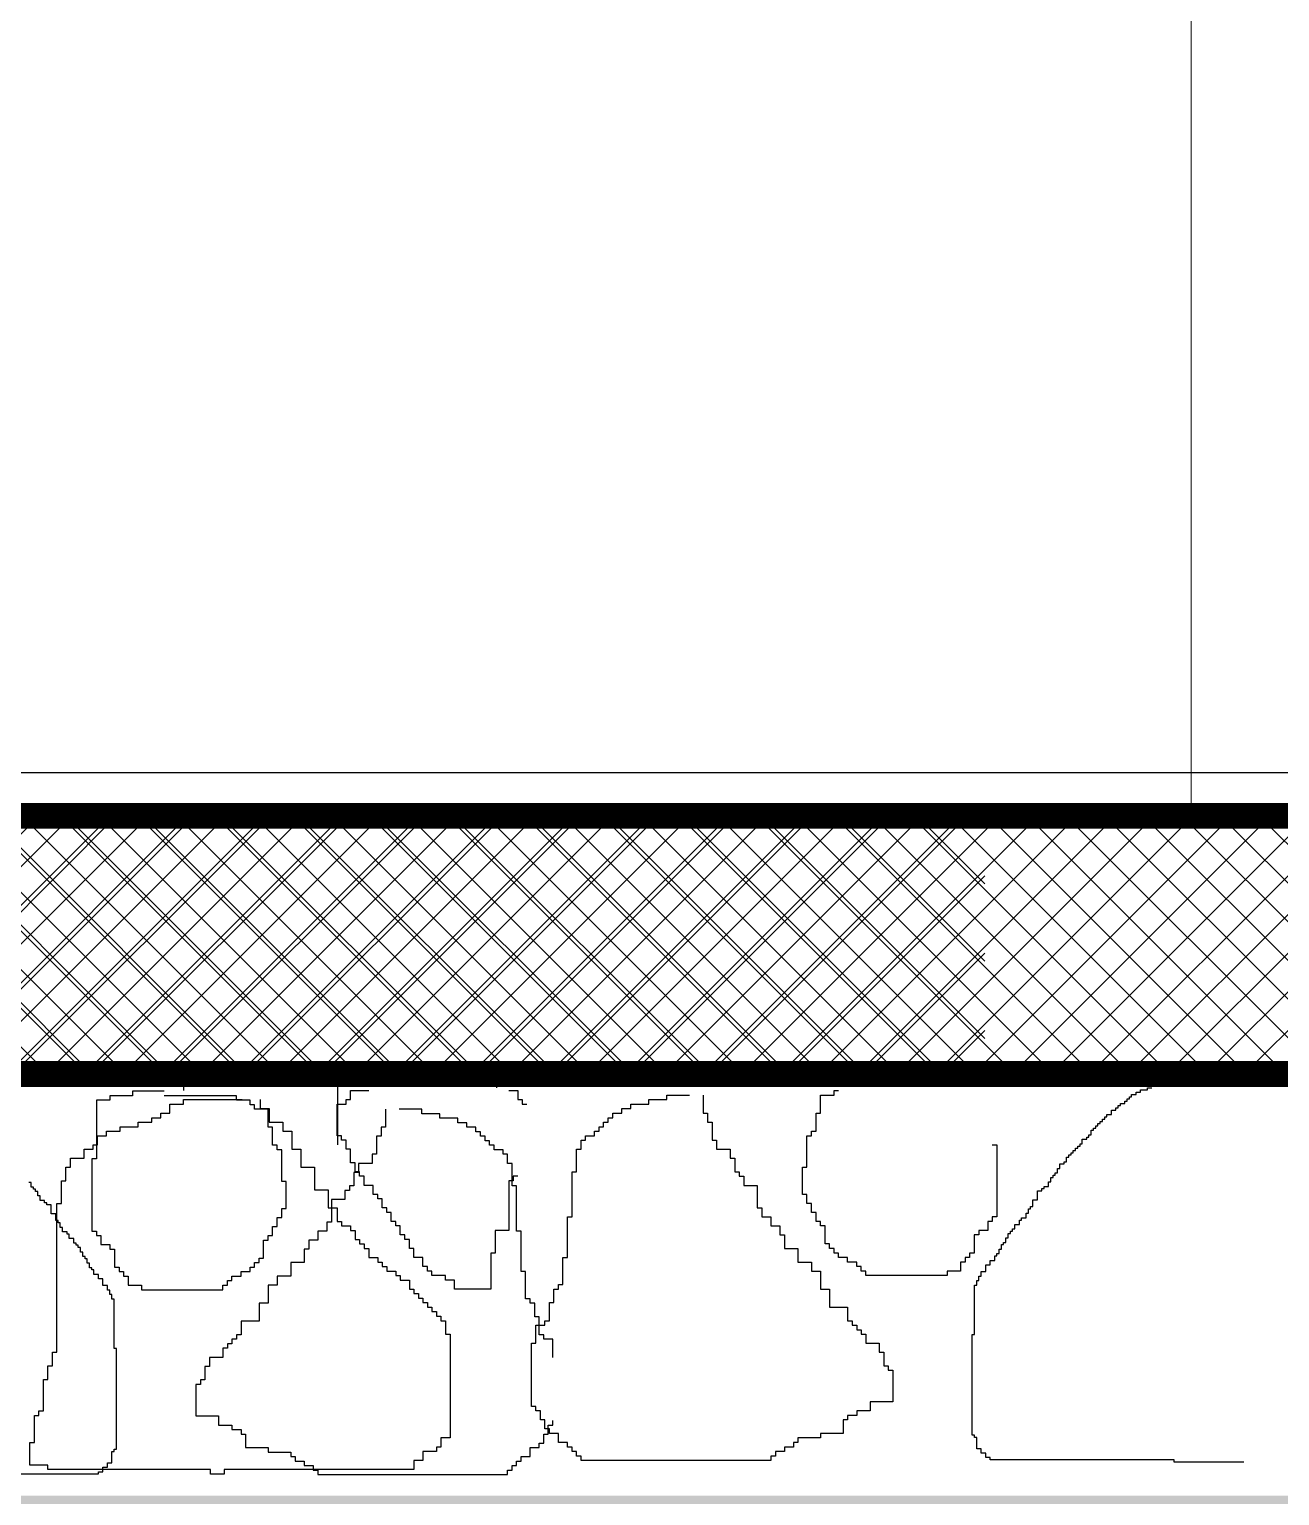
# Model space of a CAD drawing. Extents: x 250879 to 348495, y -51522 to -9360.
# Drawn here: x 290682.8 to 290828, y -50727.1 to -50556.8 of the extents above; entities that cross this region are included whole.
import ezdxf

# ---------------------------------------------------------------- set-up
doc = ezdxf.new("R2010")
doc.units = 0
doc.layers.add('AXIS', color=1, linetype='CONTINUOUS')
doc.layers.add('WALL', color=7, linetype='CONTINUOUS')
doc.layers.add('int fram for glaz& landscap obj.', color=252, linetype='CONTINUOUS', lineweight=15)
doc.layers.add('VIS', color=8, linetype='CONTINUOUS', lineweight=18)

msp = doc.modelspace()

# ---------------------------------------------------------------- hatches: boundary and pattern name
at = {"layer": 'AXIS'}
h = msp.add_hatch(dxfattribs=at)
h.set_pattern_fill('ANSI37', color=256, style=0)
h.set_pattern_definition([(45, (19207.2062, -24231.1652), (-2.24506403, 2.24506403), []), (135, (19207.2062, -24231.1652), (-2.24506403, -2.24506403), [])])
h.paths.add_polyline_path([(289238.58209, -50648.17295), (289238.58209, -50678.17295), (292232.78876, -50678.17295), (292232.78876, -50648.17295)])
at = {"layer": 'int fram for glaz& landscap obj.'}
h = msp.add_hatch(dxfattribs=at)
h.set_pattern_fill('EARTH', color=256, scale=4, angle=45, style=0)
h.set_pattern_definition([(45, (8319.78, -20351.165), (4e-15, 35.9210245), [25.4, -25.4]), (45, (8313.045, -20344.43), (4e-15, 35.9210245), [25.4, -25.4]), (45, (8306.31, -20337.695), (4e-15, 35.9210245), [25.4, -25.4]), (135, (8306.31, -20333.205), (-35.9210245, 4e-15), [25.4, -25.4]), (135, (8313.045, -20326.47), (-35.9210245, 4e-15), [25.4, -25.4]), (135, (8319.78, -20319.734), (-35.9210245, 4e-15), [25.4, -25.4])])
h.paths.add_polyline_path([(292655.24487, -50112.17295), (292482.95335, -50112.17295), (292482.95335, -50328.17295), (292603.88649, -50328.17295)])
h.paths.add_polyline_path([(292603.88649, -50328.17295), (292482.95335, -50328.17295), (292482.95335, -50648.17295), (292527.8, -50648.17295)])
h.paths.add_polyline_path([(292527.8, -50648.17295), (292482.95335, -50648.17295), (292482.95335, -50727.14584), (292437.50717, -50727.14584), (291817.78876, -50727.14584), (291817.78876, -50776.59637), (292497.26473, -50776.59637)])
h.paths.add_polyline_path([(291817.78876, -50727.14584), (291795.06567, -50727.14584), (291417.78876, -50727.14584), (291417.78876, -50776.59637), (291606.72451, -50776.59637), (291817.78876, -50776.59637)])
h.paths.add_polyline_path([(291417.78876, -50727.14584), (291017.78876, -50727.14584), (291017.78876, -50776.59637), (291417.78876, -50776.59637)])
h.paths.add_polyline_path([(291017.78876, -50727.14584), (290995.06567, -50727.14584), (290617.78876, -50727.14584), (290617.78876, -50776.59637), (290741.25098, -50776.59637), (291017.78876, -50776.59637)])
at = {"layer": 'VIS', "ltscale": 0.0001}
h = msp.add_hatch(dxfattribs=at)
h.set_pattern_fill('ANSI37', color=256, scale=2, style=0)
h.set_pattern_definition([(135, (640533.8467, -30867.618), (4.49012806, 4.49012806), []), (45, (640533.8467, -30867.618), (4.49012806, -4.49012806), [])])
h.paths.add_polyline_path([(290593.74656, -50648.17295), (290676.28538, -50648.17295), (290676.28538, -50653.17295), (290793.74656, -50653.17295), (290793.74656, -50678.17295), (290593.74656, -50678.17295)])
h.paths.add_polyline_path([(290676.28538, -50648.17295), (290738.41718, -50648.17295), (290738.41718, -50653.17295), (290676.28538, -50653.17295)], flags=17)
h.paths.add_polyline_path([(290738.41718, -50648.17295), (290743.41718, -50648.17295), (290743.41718, -50653.17295), (290738.41718, -50653.17295)], flags=17)
h.paths.add_polyline_path([(290743.41718, -50648.17295), (290793.74656, -50648.17295), (290793.74656, -50653.17295), (290743.41718, -50653.17295)])
h.paths.add_polyline_path([(290268.74656, -50678.17295), (290268.74656, -50648.17295), (290593.74656, -50648.17295), (290593.74656, -50678.17295)])

# ---------------------------------------------------------------- linework, layer by layer
msp.add_line((290817.70647, -50648.17295), (290817.70647, -45424.81526), dxfattribs=at)
at = {"layer": 'WALL', "linetype": 'Continuous'}
for p, q in [((292217.78876, -50643.17295), (289092.2533, -50643.17295)), ((292217.78876, -50648.17295), (289092.2533, -50648.17295)), ((290710.71268, -50678.52147), (290714.38495, -50678.52147)), ((290714.38495, -50678.52147), (290714.38495, -50679.04532)), ((290698.47819, -50680.15899), (290694.80592, -50680.15899)), ((290694.80592, -50680.15899), (290694.80592, -50680.68283)), ((290700.74563, -50680.0935), (290700.74563, -50679.56965)), ((290700.74563, -50679.56965), (290702.31933, -50679.56965)), ((290702.31933, -50679.56965), (290702.31933, -50679.04532)), ((290702.31933, -50679.04532), (290710.71268, -50679.04532)), ((290714.38495, -50679.04532), (290717.00746, -50679.04532)), ((290717.00746, -50679.04532), (290717.00746, -50679.56965)), ((290717.00746, -50679.56965), (290718.58211, -50679.56965)), ((290718.58211, -50679.56965), (290718.58211, -50686.38212)), ((290720.12339, -50681.14169), (290720.12339, -50680.0935)), ((290720.12339, -50680.0935), (290722.22197, -50680.0935)), ((290737.11428, -50679.75785), (290737.11428, -50679.49787)), ((290737.11428, -50679.49787), (290737.89633, -50679.49787)), ((290737.89633, -50679.49787), (290737.89633, -50679.2374)), ((290737.89633, -50679.2374), (290738.41833, -50679.2374)), ((290738.41833, -50679.2374), (290738.41833, -50678.97693)), ((290738.41833, -50678.97693), (290741.02548, -50678.97693)), ((290738.4838, -50680.0935), (290739.53357, -50680.0935)), ((290739.53357, -50680.0935), (290739.53357, -50681.14169)), ((290741.02548, -50678.97693), (290741.02548, -50678.71646)), ((290741.02548, -50678.71646), (290745.19673, -50678.71646)), ((290776.25533, -50680.61735), (290776.25533, -50680.0935)), ((290776.25533, -50680.0935), (290776.78022, -50680.0935)), ((290811.32376, -50680.53926), (290811.32376, -50680.27879)), ((290811.32376, -50680.27879), (290811.84577, -50680.27879)), ((290811.84577, -50680.27879), (290811.84577, -50680.01832)), ((290811.84577, -50680.01832), (290812.62782, -50680.01832)), ((290812.62782, -50680.01832), (290812.62782, -50679.75785)), ((290812.62782, -50679.75785), (290813.14886, -50679.75785)), ((290692.18341, -50681.20717), (290690.60876, -50681.20717)), ((290690.60876, -50681.20717), (290690.60876, -50688.01963)), ((290694.80592, -50680.68283), (290692.18341, -50680.68283)), ((290692.18341, -50680.68283), (290692.18341, -50681.20717)), ((290706.87154, -50680.68283), (290698.47819, -50680.68283)), ((290699.13953, -50682.71372), (290699.13953, -50681.66554)), ((290699.13953, -50681.66554), (290700.71322, -50681.66554)), ((290700.71322, -50681.66554), (290700.71322, -50681.14169)), ((290700.71322, -50681.14169), (290707.53288, -50681.14169)), ((290706.87154, -50681.20717), (290706.87154, -50680.68283)), ((290708.44524, -50681.20717), (290706.87154, -50681.20717)), ((290708.44524, -50681.73102), (290708.44524, -50681.20717)), ((290708.97012, -50681.73102), (290708.44524, -50681.73102)), ((290708.97012, -50682.25487), (290708.97012, -50681.73102)), ((290709.63146, -50681.14169), (290709.63146, -50682.18987)), ((290718.5497, -50685.33394), (290718.5497, -50681.66554)), ((290718.5497, -50681.66554), (290719.59851, -50681.66554)), ((290719.59851, -50681.66554), (290719.59851, -50681.14169)), ((290719.59851, -50681.14169), (290720.12339, -50681.14169)), ((290739.53357, -50681.14169), (290740.05845, -50681.14169)), ((290740.05845, -50681.14169), (290740.05845, -50681.66554)), ((290740.05845, -50681.66554), (290740.58238, -50681.66554)), ((290752.648, -50682.18987), (290752.648, -50681.66554)), ((290752.648, -50681.66554), (290754.74658, -50681.66554)), ((290754.74658, -50681.66554), (290754.74658, -50681.14169)), ((290754.74658, -50681.14169), (290756.84516, -50681.14169)), ((290756.84516, -50681.14169), (290756.84516, -50680.61735)), ((290756.84516, -50680.61735), (290759.46862, -50680.61735)), ((290761.04232, -50680.61735), (290761.04232, -50682.71372)), ((290774.68164, -50682.71372), (290774.68164, -50680.61735)), ((290774.68164, -50680.61735), (290776.25533, -50680.61735)), ((290809.23862, -50682.10208), (290809.23862, -50681.84161)), ((290809.23862, -50681.84161), (290809.49866, -50681.84161)), ((290809.49866, -50681.84161), (290809.49866, -50681.58114)), ((290809.49866, -50681.58114), (290810.02067, -50681.58114)), ((290810.02067, -50681.58114), (290810.02067, -50681.32067)), ((290810.02067, -50681.32067), (290810.28071, -50681.32067)), ((290810.28071, -50681.32067), (290810.28071, -50681.0602)), ((290810.28071, -50681.0602), (290810.54171, -50681.0602)), ((290810.54171, -50681.0602), (290810.54171, -50680.79973)), ((290810.54171, -50680.79973), (290810.80272, -50680.79973)), ((290810.80272, -50680.79973), (290810.80272, -50680.53926)), ((290810.80272, -50680.53926), (290811.32376, -50680.53926)), ((290695.46725, -50684.28575), (290695.46725, -50683.7619)), ((290695.46725, -50683.7619), (290697.04095, -50683.7619)), ((290697.04095, -50683.7619), (290697.04095, -50683.23757)), ((290697.04095, -50683.23757), (290698.09072, -50683.23757)), ((290698.09072, -50683.23757), (290698.09072, -50682.71372)), ((290698.09072, -50682.71372), (290699.13953, -50682.71372)), ((290710.54382, -50682.25487), (290708.97012, -50682.25487)), ((290709.63146, -50682.18987), (290710.68027, -50682.18987)), ((290710.54382, -50684.35123), (290710.54382, -50682.25487)), ((290710.68027, -50682.18987), (290710.68027, -50683.7619)), ((290710.68027, -50683.7619), (290712.25396, -50683.7619)), ((290712.25396, -50683.7619), (290712.25396, -50684.81009)), ((290724.18314, -50682.25487), (290724.18314, -50684.35123)), ((290728.38029, -50682.25487), (290725.75683, -50682.25487)), ((290728.38029, -50682.7792), (290728.38029, -50682.25487)), ((290730.47887, -50682.7792), (290728.38029, -50682.7792)), ((290730.47887, -50683.30305), (290730.47887, -50682.7792)), ((290732.57745, -50683.30305), (290730.47887, -50683.30305)), ((290732.57745, -50683.82738), (290732.57745, -50683.30305)), ((290749.50062, -50684.28575), (290749.50062, -50683.7619)), ((290749.50062, -50683.7619), (290750.0255, -50683.7619)), ((290750.0255, -50683.7619), (290750.0255, -50683.23757)), ((290750.0255, -50683.23757), (290750.55038, -50683.23757)), ((290750.55038, -50683.23757), (290750.55038, -50682.71372)), ((290750.55038, -50682.71372), (290751.59919, -50682.71372)), ((290751.59919, -50682.71372), (290751.59919, -50682.18987)), ((290751.59919, -50682.18987), (290752.648, -50682.18987)), ((290761.04232, -50682.71372), (290761.56624, -50682.71372)), ((290761.56624, -50682.71372), (290761.56624, -50683.7619)), ((290761.56624, -50683.7619), (290762.09113, -50683.7619)), ((290762.09113, -50683.7619), (290762.09113, -50685.85779)), ((290774.15676, -50684.81009), (290774.15676, -50682.71372)), ((290774.15676, -50682.71372), (290774.68164, -50682.71372)), ((290807.15251, -50683.92488), (290807.15251, -50683.66441)), ((290807.15251, -50683.66441), (290807.41352, -50683.66441)), ((290807.41352, -50683.66441), (290807.41352, -50683.40394)), ((290807.41352, -50683.40394), (290807.67356, -50683.40394)), ((290807.67356, -50683.40394), (290807.67356, -50683.14347)), ((290807.67356, -50683.14347), (290807.93456, -50683.14347)), ((290807.93456, -50683.14347), (290807.93456, -50682.88349)), ((290807.93456, -50682.88349), (290808.45657, -50682.88349)), ((290808.45657, -50682.88349), (290808.45657, -50682.36255)), ((290808.45657, -50682.36255), (290808.97762, -50682.36255)), ((290808.97762, -50682.36255), (290808.97762, -50682.10208)), ((290808.97762, -50682.10208), (290809.23862, -50682.10208)), ((290690.74617, -50686.38212), (290690.74617, -50685.33394)), ((290690.74617, -50685.33394), (290691.79498, -50685.33394)), ((290691.79498, -50685.33394), (290691.79498, -50684.81009)), ((290691.79498, -50684.81009), (290693.36868, -50684.81009)), ((290693.36868, -50684.81009), (290693.36868, -50684.28575)), ((290693.36868, -50684.28575), (290695.46725, -50684.28575)), ((290711.0687, -50684.35123), (290710.54382, -50684.35123)), ((290711.0687, -50686.4476), (290711.0687, -50684.35123)), ((290712.25396, -50684.81009), (290713.30373, -50684.81009)), ((290713.30373, -50684.81009), (290713.30373, -50686.90597)), ((290719.07458, -50685.33394), (290718.5497, -50685.33394)), ((290719.07458, -50685.85779), (290719.07458, -50685.33394)), ((290723.65921, -50685.39942), (290723.13433, -50685.39942)), ((290723.13433, -50685.39942), (290723.13433, -50687.4953)), ((290724.18314, -50684.35123), (290723.65921, -50684.35123)), ((290723.65921, -50684.35123), (290723.65921, -50685.39942)), ((290733.62626, -50683.82738), (290732.57745, -50683.82738)), ((290733.62626, -50684.35123), (290733.62626, -50683.82738)), ((290734.67507, -50684.35123), (290733.62626, -50684.35123)), ((290734.67507, -50684.87508), (290734.67507, -50684.35123)), ((290735.19996, -50684.87508), (290734.67507, -50684.87508)), ((290735.19996, -50685.39942), (290735.19996, -50684.87508)), ((290735.72484, -50685.39942), (290735.19996, -50685.39942)), ((290735.72484, -50685.92327), (290735.72484, -50685.39942)), ((290747.40204, -50685.85779), (290747.40204, -50685.33394)), ((290747.40204, -50685.33394), (290748.45181, -50685.33394)), ((290748.45181, -50685.33394), (290748.45181, -50684.81009)), ((290748.45181, -50684.81009), (290748.97669, -50684.81009)), ((290748.97669, -50684.81009), (290748.97669, -50684.28575)), ((290748.97669, -50684.28575), (290749.50062, -50684.28575)), ((290773.10795, -50689.00234), (290773.10795, -50685.33394)), ((290773.10795, -50685.33394), (290773.63187, -50685.33394)), ((290773.63187, -50685.33394), (290773.63187, -50684.81009)), ((290773.63187, -50684.81009), (290774.15676, -50684.81009)), ((290805.84942, -50685.4877), (290805.84942, -50685.22723)), ((290805.84942, -50685.22723), (290806.10946, -50685.22723)), ((290806.10946, -50685.22723), (290806.10946, -50684.70629)), ((290806.10946, -50684.70629), (290806.37047, -50684.70629)), ((290806.37047, -50684.70629), (290806.37047, -50684.44582)), ((290806.37047, -50684.44582), (290806.63147, -50684.44582)), ((290806.63147, -50684.44582), (290806.63147, -50684.18535)), ((290806.63147, -50684.18535), (290806.89151, -50684.18535)), ((290806.89151, -50684.18535), (290806.89151, -50683.92488)), ((290806.89151, -50683.92488), (290807.15251, -50683.92488)), ((290689.17248, -50687.95415), (290689.17248, -50686.90597)), ((290689.17248, -50686.90597), (290690.22129, -50686.90597)), ((290690.22129, -50686.90597), (290690.22129, -50686.38212)), ((290690.22129, -50686.38212), (290690.74617, -50686.38212)), ((290711.59358, -50686.4476), (290711.0687, -50686.4476)), ((290711.59358, -50686.97145), (290711.59358, -50686.4476)), ((290712.11751, -50686.97145), (290711.59358, -50686.97145)), ((290712.11751, -50690.63985), (290712.11751, -50686.97145)), ((290713.30373, -50686.90597), (290714.35254, -50686.90597)), ((290714.35254, -50686.90597), (290714.35254, -50689.00234)), ((290719.59851, -50685.85779), (290719.07458, -50685.85779)), ((290719.59851, -50686.90597), (290719.59851, -50685.85779)), ((290720.12339, -50686.90597), (290719.59851, -50686.90597)), ((290720.12339, -50688.478), (290720.12339, -50686.90597)), ((290736.24877, -50685.92327), (290735.72484, -50685.92327)), ((290736.24877, -50686.4476), (290736.24877, -50685.92327)), ((290736.77365, -50686.4476), (290736.24877, -50686.4476)), ((290736.77365, -50686.97145), (290736.77365, -50686.4476)), ((290737.82342, -50686.97145), (290736.77365, -50686.97145)), ((290737.82342, -50687.4953), (290737.82342, -50686.97145)), ((290746.35323, -50689.52619), (290746.35323, -50686.90597)), ((290746.35323, -50686.90597), (290746.87811, -50686.90597)), ((290746.87811, -50686.90597), (290746.87811, -50685.85779)), ((290746.87811, -50685.85779), (290747.40204, -50685.85779)), ((290762.09113, -50685.85779), (290762.61601, -50685.85779)), ((290762.61601, -50685.85779), (290762.61601, -50686.90597)), ((290762.61601, -50686.90597), (290764.18971, -50686.90597)), ((290764.18971, -50686.90597), (290764.18971, -50687.95415)), ((290794.6167, -50686.38212), (290795.14062, -50686.38212)), ((290795.14062, -50686.38212), (290795.14062, -50694.76662)), ((290804.02432, -50687.3105), (290804.02432, -50687.05003)), ((290804.02432, -50687.05003), (290804.28436, -50687.05003)), ((290804.28436, -50687.05003), (290804.28436, -50686.78956)), ((290804.28436, -50686.78956), (290804.54536, -50686.78956)), ((290804.54536, -50686.78956), (290804.54536, -50686.52909)), ((290804.54536, -50686.52909), (290804.80637, -50686.52909)), ((290804.80637, -50686.52909), (290804.80637, -50686.2691)), ((290804.80637, -50686.2691), (290805.06737, -50686.2691)), ((290805.06737, -50686.2691), (290805.06737, -50685.74817)), ((290805.06737, -50685.74817), (290805.58842, -50685.74817)), ((290805.58842, -50685.74817), (290805.58842, -50685.4877)), ((290805.58842, -50685.4877), (290805.84942, -50685.4877)), ((290687.59878, -50689.00234), (290687.59878, -50687.95415)), ((290687.59878, -50687.95415), (290689.17248, -50687.95415)), ((290690.60876, -50688.01963), (290690.08483, -50688.01963)), ((290690.08483, -50688.01963), (290690.08483, -50696.40413)), ((290720.64828, -50688.478), (290720.12339, -50688.478)), ((290720.64828, -50689.52619), (290720.64828, -50688.478)), ((290722.60944, -50688.54348), (290721.03575, -50688.54348)), ((290721.03575, -50688.54348), (290721.03575, -50689.59167)), ((290723.13433, -50687.4953), (290722.60944, -50687.4953)), ((290722.60944, -50687.4953), (290722.60944, -50688.54348)), ((290738.34734, -50687.4953), (290737.82342, -50687.4953)), ((290738.34734, -50688.54348), (290738.34734, -50687.4953)), ((290738.87223, -50688.54348), (290738.34734, -50688.54348)), ((290738.87223, -50691.1637), (290738.87223, -50688.54348)), ((290764.18971, -50687.95415), (290764.71459, -50687.95415)), ((290764.71459, -50687.95415), (290764.71459, -50689.52619)), ((290802.46022, -50689.13378), (290802.46022, -50688.61284)), ((290802.46022, -50688.61284), (290802.98127, -50688.61284)), ((290802.98127, -50688.61284), (290802.98127, -50688.35237)), ((290802.98127, -50688.35237), (290803.24227, -50688.35237)), ((290803.24227, -50688.35237), (290803.24227, -50687.83144)), ((290803.24227, -50687.83144), (290803.50231, -50687.83144)), ((290803.50231, -50687.83144), (290803.50231, -50687.57097)), ((290803.50231, -50687.57097), (290803.76331, -50687.57097)), ((290803.76331, -50687.57097), (290803.76331, -50687.3105)), ((290803.76331, -50687.3105), (290804.02432, -50687.3105)), ((290686.54901, -50693.19458), (290686.54901, -50690.57437)), ((290686.54901, -50690.57437), (290687.0739, -50690.57437)), ((290687.0739, -50690.57437), (290687.0739, -50689.00234)), ((290687.0739, -50689.00234), (290687.59878, -50689.00234)), ((290714.35254, -50689.00234), (290715.92624, -50689.00234)), ((290715.92624, -50689.00234), (290715.92624, -50691.62255)), ((290721.03575, -50689.59167), (290720.51086, -50689.59167)), ((290720.51086, -50689.59167), (290720.51086, -50691.1637)), ((290721.1722, -50689.52619), (290720.64828, -50689.52619)), ((290721.1722, -50690.05003), (290721.1722, -50689.52619)), ((290721.69709, -50690.05003), (290721.1722, -50690.05003)), ((290721.69709, -50691.09822), (290721.69709, -50690.05003)), ((290739.00868, -50690.57437), (290738.4838, -50690.57437)), ((290738.4838, -50690.57437), (290738.4838, -50696.33865)), ((290739.53357, -50690.05003), (290739.00868, -50690.05003)), ((290739.00868, -50690.05003), (290739.00868, -50690.57437)), ((290745.82834, -50694.76662), (290745.82834, -50689.52619)), ((290745.82834, -50689.52619), (290746.35323, -50689.52619)), ((290764.71459, -50689.52619), (290765.23852, -50689.52619)), ((290765.23852, -50689.52619), (290765.23852, -50690.05003)), ((290765.23852, -50690.05003), (290765.7634, -50690.05003)), ((290765.7634, -50690.05003), (290765.7634, -50691.09822)), ((290772.58306, -50692.1464), (290772.58306, -50689.00234)), ((290772.58306, -50689.00234), (290773.10795, -50689.00234)), ((290801.41717, -50690.69612), (290801.41717, -50690.17518)), ((290801.41717, -50690.17518), (290801.67721, -50690.17518)), ((290801.67721, -50690.17518), (290801.67721, -50689.91471)), ((290801.67721, -50689.91471), (290801.93821, -50689.91471)), ((290801.93821, -50689.91471), (290801.93821, -50689.65472)), ((290801.93821, -50689.65472), (290802.19922, -50689.65472)), ((290802.19922, -50689.65472), (290802.19922, -50689.13378)), ((290802.19922, -50689.13378), (290802.46022, -50689.13378)), ((290683.02624, -50690.7713), (290682.76524, -50690.7713)), ((290683.02624, -50691.29224), (290683.02624, -50690.7713)), ((290683.28724, -50691.29224), (290683.02624, -50691.29224)), ((290683.28724, -50691.55222), (290683.28724, -50691.29224)), ((290683.54825, -50691.55222), (290683.28724, -50691.55222)), ((290683.54825, -50691.81269), (290683.54825, -50691.55222)), ((290683.80829, -50691.81269), (290683.54825, -50691.81269)), ((290683.80829, -50692.33363), (290683.80829, -50691.81269)), ((290712.64239, -50690.63985), (290712.11751, -50690.63985)), ((290712.64239, -50693.78392), (290712.64239, -50690.63985)), ((290715.92624, -50691.62255), (290717.49993, -50691.62255)), ((290717.49993, -50691.62255), (290717.49993, -50693.71843)), ((290719.98694, -50691.68755), (290719.46206, -50691.68755)), ((290719.46206, -50691.68755), (290719.46206, -50692.73573)), ((290720.51086, -50691.1637), (290719.98694, -50691.1637)), ((290719.98694, -50691.1637), (290719.98694, -50691.68755)), ((290722.7459, -50691.09822), (290721.69709, -50691.09822)), ((290722.7459, -50692.1464), (290722.7459, -50691.09822)), ((290723.27078, -50692.1464), (290722.7459, -50692.1464)), ((290723.27078, -50692.67025), (290723.27078, -50692.1464)), ((290739.39711, -50691.1637), (290738.87223, -50691.1637)), ((290739.39711, -50696.40413), (290739.39711, -50691.1637)), ((290765.7634, -50691.09822), (290767.33709, -50691.09822)), ((290767.33709, -50691.09822), (290767.33709, -50693.71843)), ((290773.10795, -50692.1464), (290772.58306, -50692.1464)), ((290773.10795, -50693.19458), (290773.10795, -50692.1464)), ((290799.85307, -50692.77987), (290799.85307, -50691.73799)), ((290799.85307, -50691.73799), (290800.37412, -50691.73799)), ((290800.37412, -50691.73799), (290800.37412, -50691.47752)), ((290800.37412, -50691.47752), (290800.63512, -50691.47752)), ((290800.63512, -50691.47752), (290800.63512, -50691.21705)), ((290800.63512, -50691.21705), (290801.15616, -50691.21705)), ((290801.15616, -50691.21705), (290801.15616, -50690.69612)), ((290801.15616, -50690.69612), (290801.41717, -50690.69612)), ((290684.06929, -50692.33363), (290683.80829, -50692.33363)), ((290684.06929, -50692.85457), (290684.06929, -50692.33363)), ((290684.59034, -50692.85457), (290684.06929, -50692.85457)), ((290684.59034, -50693.11504), (290684.59034, -50692.85457)), ((290684.85134, -50693.11504), (290684.59034, -50693.11504)), ((290684.85134, -50693.37551), (290684.85134, -50693.11504)), ((290685.37239, -50693.37551), (290684.85134, -50693.37551)), ((290685.37239, -50694.41738), (290685.37239, -50693.37551)), ((290686.02413, -50710.48743), (290686.02413, -50693.19458)), ((290686.02413, -50693.19458), (290686.54901, -50693.19458)), ((290712.11751, -50694.8321), (290712.11751, -50693.78392)), ((290712.11751, -50693.78392), (290712.64239, -50693.78392)), ((290717.49993, -50693.71843), (290718.5497, -50693.71843)), ((290719.46206, -50692.73573), (290717.88836, -50692.73573)), ((290717.88836, -50692.73573), (290717.88836, -50695.35595)), ((290718.5497, -50693.71843), (290718.5497, -50695.29047)), ((290723.79567, -50692.67025), (290723.27078, -50692.67025)), ((290723.79567, -50693.71843), (290723.79567, -50692.67025)), ((290724.32055, -50693.71843), (290723.79567, -50693.71843)), ((290724.32055, -50694.24228), (290724.32055, -50693.71843)), ((290767.33709, -50693.71843), (290767.86198, -50693.71843)), ((290767.86198, -50693.71843), (290767.86198, -50694.76662)), ((290773.63187, -50693.19458), (290773.10795, -50693.19458)), ((290773.63187, -50694.24228), (290773.63187, -50693.19458)), ((290798.81002, -50694.3422), (290798.81002, -50693.82126)), ((290798.81002, -50693.82126), (290799.07102, -50693.82126)), ((290799.07102, -50693.82126), (290799.07102, -50693.56079)), ((290799.07102, -50693.56079), (290799.33106, -50693.56079)), ((290799.33106, -50693.56079), (290799.33106, -50692.77987)), ((290799.33106, -50692.77987), (290799.85307, -50692.77987)), ((290685.89439, -50694.41738), (290685.37239, -50694.41738)), ((290685.89439, -50695.19831), (290685.89439, -50694.41738)), ((290686.15444, -50695.19831), (290685.89439, -50695.19831)), ((290686.15444, -50695.45878), (290686.15444, -50695.19831)), ((290686.41544, -50695.45878), (290686.15444, -50695.45878)), ((290686.41544, -50695.97972), (290686.41544, -50695.45878)), ((290711.59358, -50695.8798), (290711.59358, -50694.8321)), ((290711.59358, -50694.8321), (290712.11751, -50694.8321)), ((290717.88836, -50695.35595), (290717.36348, -50695.35595)), ((290717.36348, -50695.35595), (290717.36348, -50696.40413)), ((290718.5497, -50695.29047), (290719.07458, -50695.29047)), ((290719.07458, -50695.29047), (290719.07458, -50695.8148)), ((290724.84448, -50694.24228), (290724.32055, -50694.24228)), ((290724.84448, -50695.29047), (290724.84448, -50694.24228)), ((290725.36936, -50695.29047), (290724.84448, -50695.29047)), ((290725.36936, -50695.8148), (290725.36936, -50695.29047)), ((290745.30442, -50699.48272), (290745.30442, -50694.76662)), ((290745.30442, -50694.76662), (290745.82834, -50694.76662)), ((290767.86198, -50694.76662), (290768.91079, -50694.76662)), ((290768.91079, -50694.76662), (290768.91079, -50695.8148)), ((290774.15676, -50694.24228), (290773.63187, -50694.24228)), ((290774.15676, -50695.29047), (290774.15676, -50694.24228)), ((290774.68164, -50695.29047), (290774.15676, -50695.29047)), ((290774.68164, -50695.8148), (290774.68164, -50695.29047)), ((290794.6167, -50695.29047), (290794.09181, -50695.29047)), ((290794.09181, -50695.29047), (290794.09181, -50696.33865)), ((290795.14062, -50694.76662), (290794.6167, -50694.76662)), ((290794.6167, -50694.76662), (290794.6167, -50695.29047)), ((290797.24592, -50696.16549), (290797.24592, -50695.64455)), ((290797.24592, -50695.64455), (290797.76696, -50695.64455)), ((290797.76696, -50695.64455), (290797.76696, -50695.12361)), ((290797.76696, -50695.12361), (290798.02797, -50695.12361)), ((290798.02797, -50695.12361), (290798.02797, -50694.86314)), ((290798.02797, -50694.86314), (290798.54901, -50694.86314)), ((290798.54901, -50694.86314), (290798.54901, -50694.3422)), ((290798.54901, -50694.3422), (290798.81002, -50694.3422)), ((290686.67644, -50695.97972), (290686.41544, -50695.97972)), ((290686.67644, -50696.50066), (290686.67644, -50695.97972)), ((290687.19749, -50696.50066), (290686.67644, -50696.50066)), ((290687.19749, -50696.76113), (290687.19749, -50696.50066)), ((290687.45849, -50696.76113), (290687.19749, -50696.76113)), ((290687.45849, -50697.28206), (290687.45849, -50696.76113)), ((290687.97954, -50697.28206), (290687.45849, -50697.28206)), ((290687.97954, -50697.803), (290687.97954, -50697.28206)), ((290690.08483, -50696.40413), (290690.60876, -50696.40413)), ((290690.60876, -50696.40413), (290690.60876, -50696.92798)), ((290690.60876, -50696.92798), (290691.13364, -50696.92798)), ((290691.13364, -50696.92798), (290691.13364, -50697.97616)), ((290710.54382, -50697.45231), (290710.54382, -50696.92798)), ((290710.54382, -50696.92798), (290711.0687, -50696.92798)), ((290711.0687, -50696.92798), (290711.0687, -50695.8798)), ((290711.0687, -50695.8798), (290711.59358, -50695.8798)), ((290717.36348, -50696.40413), (290716.31467, -50696.40413)), ((290716.31467, -50696.40413), (290716.31467, -50697.45231)), ((290719.07458, -50695.8148), (290720.12339, -50695.8148)), ((290720.12339, -50695.8148), (290720.12339, -50696.33865)), ((290720.12339, -50696.33865), (290720.64828, -50696.33865)), ((290720.64828, -50696.33865), (290720.64828, -50697.38683)), ((290720.64828, -50697.38683), (290721.1722, -50697.38683)), ((290721.1722, -50697.38683), (290721.1722, -50697.91068)), ((290725.89425, -50695.8148), (290725.36936, -50695.8148)), ((290725.89425, -50696.8625), (290725.89425, -50695.8148)), ((290726.41817, -50696.8625), (290725.89425, -50696.8625)), ((290726.41817, -50697.38683), (290726.41817, -50696.8625)), ((290726.94305, -50697.38683), (290726.41817, -50697.38683)), ((290726.94305, -50698.43502), (290726.94305, -50697.38683)), ((290738.4838, -50696.33865), (290736.9101, -50696.33865)), ((290736.9101, -50696.33865), (290736.9101, -50698.95887)), ((290739.92104, -50696.40413), (290739.39711, -50696.40413)), ((290739.92104, -50701.12023), (290739.92104, -50696.40413)), ((290768.91079, -50695.8148), (290769.96056, -50695.8148)), ((290769.96056, -50695.8148), (290769.96056, -50696.8625)), ((290769.96056, -50696.8625), (290770.48448, -50696.8625)), ((290770.48448, -50696.8625), (290770.48448, -50698.43502)), ((290775.20652, -50695.8148), (290774.68164, -50695.8148)), ((290775.20652, -50697.91068), (290775.20652, -50695.8148)), ((290793.04204, -50696.8625), (290792.51812, -50696.8625)), ((290792.51812, -50696.8625), (290792.51812, -50698.95887)), ((290794.09181, -50696.33865), (290793.04204, -50696.33865)), ((290793.04204, -50696.33865), (290793.04204, -50696.8625)), ((290796.20287, -50697.72782), (290796.20287, -50697.20688)), ((290796.20287, -50697.20688), (290796.46387, -50697.20688)), ((290796.46387, -50697.20688), (290796.46387, -50696.68594)), ((290796.46387, -50696.68594), (290796.72391, -50696.68594)), ((290796.72391, -50696.68594), (290796.72391, -50696.42547)), ((290796.72391, -50696.42547), (290796.98492, -50696.42547)), ((290796.98492, -50696.42547), (290796.98492, -50696.16549)), ((290796.98492, -50696.16549), (290797.24592, -50696.16549)), ((290688.24054, -50697.803), (290687.97954, -50697.803)), ((290688.24054, -50698.06299), (290688.24054, -50697.803)), ((290688.50154, -50698.06299), (290688.24054, -50698.06299)), ((290688.50154, -50698.32346), (290688.50154, -50698.06299)), ((290688.76159, -50698.32346), (290688.50154, -50698.32346)), ((290688.76159, -50698.8444), (290688.76159, -50698.32346)), ((290689.02259, -50698.8444), (290688.76159, -50698.8444)), ((290689.02259, -50699.36533), (290689.02259, -50698.8444)), ((290691.13364, -50697.97616), (290692.18341, -50697.97616)), ((290692.18341, -50697.97616), (290692.18341, -50698.50001)), ((290692.18341, -50698.50001), (290692.70734, -50698.50001)), ((290692.70734, -50698.50001), (290692.70734, -50700.59638)), ((290710.01893, -50699.5482), (290710.01893, -50697.45231)), ((290710.01893, -50697.45231), (290710.54382, -50697.45231)), ((290715.2649, -50698.50001), (290714.74097, -50698.50001)), ((290714.74097, -50698.50001), (290714.74097, -50700.07253)), ((290716.31467, -50697.45231), (290715.2649, -50697.45231)), ((290715.2649, -50697.45231), (290715.2649, -50698.50001)), ((290721.1722, -50697.91068), (290721.69709, -50697.91068)), ((290721.69709, -50697.91068), (290721.69709, -50698.43502)), ((290721.69709, -50698.43502), (290722.22197, -50698.43502)), ((290722.22197, -50698.43502), (290722.22197, -50699.48272)), ((290727.46794, -50698.43502), (290726.94305, -50698.43502)), ((290727.46794, -50699.48272), (290727.46794, -50698.43502)), ((290736.9101, -50698.95887), (290736.38618, -50698.95887)), ((290736.38618, -50698.95887), (290736.38618, -50703.15112)), ((290770.48448, -50698.43502), (290772.05818, -50698.43502)), ((290772.05818, -50698.43502), (290772.05818, -50700.00705)), ((290775.73045, -50697.91068), (290775.20652, -50697.91068)), ((290775.73045, -50698.43502), (290775.73045, -50697.91068)), ((290776.25533, -50698.43502), (290775.73045, -50698.43502)), ((290776.25533, -50698.95887), (290776.25533, -50698.43502)), ((290776.78022, -50698.95887), (290776.25533, -50698.95887)), ((290776.78022, -50699.48272), (290776.78022, -50698.95887)), ((290792.51812, -50698.95887), (290791.99323, -50698.95887)), ((290791.99323, -50698.95887), (290791.99323, -50699.48272)), ((290795.15981, -50699.29064), (290795.15981, -50699.03017)), ((290795.15981, -50699.03017), (290795.42082, -50699.03017)), ((290795.42082, -50699.03017), (290795.42082, -50698.50923)), ((290795.42082, -50698.50923), (290795.68086, -50698.50923)), ((290795.68086, -50698.50923), (290795.68086, -50697.98829)), ((290795.68086, -50697.98829), (290795.94186, -50697.98829)), ((290795.94186, -50697.98829), (290795.94186, -50697.72782)), ((290795.94186, -50697.72782), (290796.20287, -50697.72782)), ((290689.28359, -50699.36533), (290689.02259, -50699.36533)), ((290689.28359, -50699.6258), (290689.28359, -50699.36533)), ((290689.5446, -50699.6258), (290689.28359, -50699.6258)), ((290689.5446, -50700.14674), (290689.5446, -50699.6258)), ((290689.80464, -50700.14674), (290689.5446, -50700.14674)), ((290689.80464, -50700.66768), (290689.80464, -50700.14674)), ((290690.06564, -50700.66768), (290689.80464, -50700.66768)), ((290690.06564, -50700.92815), (290690.06564, -50700.66768)), ((290692.70734, -50700.59638), (290693.23222, -50700.59638)), ((290693.23222, -50700.59638), (290693.23222, -50701.12023)), ((290708.44524, -50701.12023), (290708.44524, -50700.59638)), ((290708.44524, -50700.59638), (290708.97012, -50700.59638)), ((290708.97012, -50700.59638), (290708.97012, -50700.07253)), ((290708.97012, -50700.07253), (290709.49501, -50700.07253)), ((290709.49501, -50700.07253), (290709.49501, -50699.5482)), ((290709.49501, -50699.5482), (290710.01893, -50699.5482)), ((290714.74097, -50700.07253), (290713.16728, -50700.07253)), ((290713.16728, -50700.07253), (290713.16728, -50701.64456)), ((290722.22197, -50699.48272), (290723.27078, -50699.48272)), ((290723.27078, -50699.48272), (290723.27078, -50700.00705)), ((290723.27078, -50700.00705), (290723.79567, -50700.00705)), ((290723.79567, -50700.00705), (290723.79567, -50700.5309)), ((290723.79567, -50700.5309), (290724.32055, -50700.5309)), ((290724.32055, -50700.5309), (290724.32055, -50701.05475)), ((290728.51675, -50699.48272), (290727.46794, -50699.48272)), ((290728.51675, -50700.5309), (290728.51675, -50699.48272)), ((290729.04163, -50700.5309), (290728.51675, -50700.5309)), ((290729.04163, -50701.05475), (290729.04163, -50700.5309)), ((290744.77953, -50702.62727), (290744.77953, -50699.48272)), ((290744.77953, -50699.48272), (290745.30442, -50699.48272)), ((290772.05818, -50700.00705), (290773.63187, -50700.00705)), ((290773.63187, -50700.00705), (290773.63187, -50701.05475)), ((290777.82903, -50699.48272), (290776.78022, -50699.48272)), ((290777.82903, -50700.00705), (290777.82903, -50699.48272)), ((290778.87784, -50700.00705), (290777.82903, -50700.00705)), ((290778.87784, -50700.5309), (290778.87784, -50700.00705)), ((290779.40272, -50700.5309), (290778.87784, -50700.5309)), ((290779.40272, -50701.05475), (290779.40272, -50700.5309)), ((290791.46835, -50700.00705), (290790.94443, -50700.00705)), ((290790.94443, -50700.00705), (290790.94443, -50701.05475)), ((290791.99323, -50699.48272), (290791.46835, -50699.48272)), ((290791.46835, -50699.48272), (290791.46835, -50700.00705)), ((290793.85672, -50701.11344), (290793.85672, -50700.33203)), ((290793.85672, -50700.33203), (290794.37776, -50700.33203)), ((290794.37776, -50700.33203), (290794.37776, -50699.81109)), ((290794.37776, -50699.81109), (290794.89881, -50699.81109)), ((290794.89881, -50699.81109), (290794.89881, -50699.29064)), ((290794.89881, -50699.29064), (290795.15981, -50699.29064)), ((290690.32664, -50700.92815), (290690.06564, -50700.92815)), ((290690.32664, -50701.44861), (290690.32664, -50700.92815)), ((290690.84769, -50701.44861), (290690.32664, -50701.44861)), ((290690.84769, -50701.96954), (290690.84769, -50701.44861)), ((290691.36874, -50701.96954), (290690.84769, -50701.96954)), ((290691.36874, -50702.75095), (290691.36874, -50701.96954)), ((290693.23222, -50701.12023), (290693.75711, -50701.12023)), ((290693.75711, -50701.12023), (290693.75711, -50701.64456)), ((290693.75711, -50701.64456), (290694.28103, -50701.64456)), ((290694.28103, -50701.64456), (290694.28103, -50702.69226)), ((290705.82273, -50702.69226), (290705.82273, -50702.16841)), ((290705.82273, -50702.16841), (290706.34762, -50702.16841)), ((290706.34762, -50702.16841), (290706.34762, -50701.64456)), ((290706.34762, -50701.64456), (290707.39643, -50701.64456)), ((290707.39643, -50701.64456), (290707.39643, -50701.12023)), ((290707.39643, -50701.12023), (290708.44524, -50701.12023)), ((290713.16728, -50701.64456), (290711.59358, -50701.64456)), ((290711.59358, -50701.64456), (290711.59358, -50702.69226)), ((290724.32055, -50701.05475), (290725.36936, -50701.05475)), ((290725.36936, -50701.05475), (290725.36936, -50701.57908)), ((290725.36936, -50701.57908), (290725.89425, -50701.57908)), ((290725.89425, -50701.57908), (290725.89425, -50702.10293)), ((290725.89425, -50702.10293), (290726.94305, -50702.10293)), ((290726.94305, -50702.10293), (290726.94305, -50703.15112)), ((290729.56652, -50701.05475), (290729.04163, -50701.05475)), ((290729.56652, -50701.57908), (290729.56652, -50701.05475)), ((290731.14021, -50701.57908), (290729.56652, -50701.57908)), ((290731.14021, -50702.10293), (290731.14021, -50701.57908)), ((290732.18902, -50702.10293), (290731.14021, -50702.10293)), ((290732.18902, -50703.15112), (290732.18902, -50702.10293)), ((290740.44592, -50701.12023), (290739.92104, -50701.12023)), ((290740.44592, -50704.26478), (290740.44592, -50701.12023)), ((290773.63187, -50701.05475), (290774.68164, -50701.05475)), ((290774.68164, -50701.05475), (290774.68164, -50703.15112)), ((290779.92761, -50701.05475), (290779.40272, -50701.05475)), ((290779.92761, -50701.57908), (290779.92761, -50701.05475)), ((290789.36977, -50701.57908), (290779.92761, -50701.57908)), ((290790.94443, -50701.05475), (290789.36977, -50701.05475)), ((290789.36977, -50701.05475), (290789.36977, -50701.57908)), ((290792.81367, -50702.67626), (290792.81367, -50702.15532)), ((290792.81367, -50702.15532), (290793.07467, -50702.15532)), ((290793.07467, -50702.15532), (290793.07467, -50701.63438)), ((290793.07467, -50701.63438), (290793.33471, -50701.63438)), ((290793.33471, -50701.63438), (290793.33471, -50701.11344)), ((290793.33471, -50701.11344), (290793.85672, -50701.11344)), ((290691.89074, -50702.75095), (290691.36874, -50702.75095)), ((290691.89074, -50703.27189), (290691.89074, -50702.75095)), ((290692.15079, -50703.27189), (290691.89074, -50703.27189)), ((290692.15079, -50703.79283), (290692.15079, -50703.27189)), ((290692.41179, -50703.79283), (290692.15079, -50703.79283)), ((290692.41179, -50704.31377), (290692.41179, -50703.79283)), ((290694.28103, -50702.69226), (290695.85568, -50702.69226)), ((290695.85568, -50702.69226), (290695.85568, -50703.2166)), ((290695.85568, -50703.2166), (290705.29785, -50703.2166)), ((290705.29785, -50703.2166), (290705.29785, -50702.69226)), ((290705.29785, -50702.69226), (290705.82273, -50702.69226)), ((290711.59358, -50702.69226), (290710.54382, -50702.69226)), ((290710.54382, -50702.69226), (290710.54382, -50704.78863)), ((290726.94305, -50703.15112), (290727.46794, -50703.15112)), ((290727.46794, -50703.15112), (290727.46794, -50703.67496)), ((290727.46794, -50703.67496), (290727.99186, -50703.67496)), ((290727.99186, -50703.67496), (290727.99186, -50704.1993)), ((290727.99186, -50704.1993), (290728.51675, -50704.1993)), ((290728.51675, -50704.1993), (290728.51675, -50704.72315)), ((290736.38618, -50703.15112), (290732.18902, -50703.15112)), ((290743.73072, -50704.72315), (290743.73072, -50703.15112)), ((290743.73072, -50703.15112), (290744.25465, -50703.15112)), ((290744.25465, -50703.15112), (290744.25465, -50702.62727)), ((290744.25465, -50702.62727), (290744.77953, -50702.62727)), ((290774.68164, -50703.15112), (290775.73045, -50703.15112)), ((290775.73045, -50703.15112), (290775.73045, -50705.24748)), ((290792.55266, -50708.40561), (290792.55266, -50702.67626)), ((290792.55266, -50702.67626), (290792.81367, -50702.67626)), ((290692.67279, -50704.31377), (290692.41179, -50704.31377)), ((290692.67279, -50710.04313), (290692.67279, -50704.31377)), ((290710.54382, -50704.78863), (290709.49501, -50704.78863)), ((290709.49501, -50704.78863), (290709.49501, -50706.885)), ((290728.51675, -50704.72315), (290729.04163, -50704.72315)), ((290729.04163, -50704.72315), (290729.04163, -50705.24748)), ((290729.04163, -50705.24748), (290729.56652, -50705.24748)), ((290729.56652, -50705.24748), (290729.56652, -50705.77133)), ((290729.56652, -50705.77133), (290730.09044, -50705.77133)), ((290730.09044, -50705.77133), (290730.09044, -50706.29518)), ((290740.97081, -50704.26478), (290740.44592, -50704.26478)), ((290740.97081, -50704.78863), (290740.97081, -50704.26478)), ((290741.49473, -50704.78863), (290740.97081, -50704.78863)), ((290741.49473, -50706.36066), (290741.49473, -50704.78863)), ((290743.20584, -50706.81952), (290743.20584, -50704.72315)), ((290743.20584, -50704.72315), (290743.73072, -50704.72315)), ((290775.73045, -50705.24748), (290777.82903, -50705.24748)), ((290777.82903, -50705.24748), (290777.82903, -50706.81952)), ((290709.49501, -50706.885), (290707.39643, -50706.885)), ((290707.39643, -50706.885), (290707.39643, -50708.45703)), ((290730.09044, -50706.29518), (290730.61533, -50706.29518)), ((290730.61533, -50706.29518), (290730.61533, -50706.81952)), ((290730.61533, -50706.81952), (290731.14021, -50706.81952)), ((290731.14021, -50706.81952), (290731.14021, -50708.39155)), ((290742.01962, -50706.36066), (290741.49473, -50706.36066)), ((290741.63215, -50709.43973), (290741.63215, -50707.34336)), ((290741.63215, -50707.34336), (290742.68096, -50707.34336)), ((290742.01962, -50708.45703), (290742.01962, -50706.36066)), ((290742.68096, -50707.34336), (290742.68096, -50706.81952)), ((290742.68096, -50706.81952), (290743.20584, -50706.81952)), ((290777.82903, -50706.81952), (290778.35391, -50706.81952)), ((290778.35391, -50706.81952), (290778.35391, -50707.34336)), ((290778.35391, -50707.34336), (290778.87784, -50707.34336)), ((290778.87784, -50707.34336), (290778.87784, -50707.86721)), ((290706.87154, -50708.98088), (290706.34762, -50708.98088)), ((290706.34762, -50708.98088), (290706.34762, -50709.50473)), ((290707.39643, -50708.45703), (290706.87154, -50708.45703)), ((290706.87154, -50708.45703), (290706.87154, -50708.98088)), ((290731.14021, -50708.39155), (290731.66414, -50708.39155)), ((290731.66414, -50708.39155), (290731.66414, -50720.44445)), ((290742.5445, -50708.45703), (290742.01962, -50708.45703)), ((290742.5445, -50708.98088), (290742.5445, -50708.45703)), ((290743.59331, -50708.98088), (290742.5445, -50708.98088)), ((290743.59331, -50711.07725), (290743.59331, -50708.98088)), ((290778.87784, -50707.86721), (290779.40272, -50707.86721)), ((290779.40272, -50707.86721), (290779.40272, -50708.39155)), ((290779.40272, -50708.39155), (290779.92761, -50708.39155)), ((290779.92761, -50708.39155), (290779.92761, -50709.43973)), ((290792.29166, -50720.1248), (290792.29166, -50708.40561)), ((290792.29166, -50708.40561), (290792.55266, -50708.40561)), ((290685.50021, -50712.05995), (290685.50021, -50710.48743)), ((290685.50021, -50710.48743), (290686.02413, -50710.48743)), ((290692.9338, -50710.04313), (290692.67279, -50710.04313)), ((290692.9338, -50721.76231), (290692.9338, -50710.04313)), ((290705.82273, -50710.02906), (290705.29785, -50710.02906)), ((290705.29785, -50710.02906), (290705.29785, -50711.07725)), ((290706.34762, -50709.50473), (290705.82273, -50709.50473)), ((290705.82273, -50709.50473), (290705.82273, -50710.02906)), ((290741.10726, -50716.77605), (290741.10726, -50709.43973)), ((290741.10726, -50709.43973), (290741.63215, -50709.43973)), ((290779.92761, -50709.43973), (290781.5013, -50709.43973)), ((290781.5013, -50709.43973), (290781.5013, -50710.48743)), ((290781.5013, -50710.48743), (290782.02619, -50710.48743)), ((290782.02619, -50710.48743), (290782.02619, -50712.05995)), ((290684.97532, -50713.63198), (290684.97532, -50712.05995)), ((290684.97532, -50712.05995), (290685.50021, -50712.05995)), ((290703.72415, -50712.12494), (290703.19927, -50712.12494)), ((290703.19927, -50712.12494), (290703.19927, -50713.69746)), ((290705.29785, -50711.07725), (290703.72415, -50711.07725)), ((290703.72415, -50711.07725), (290703.72415, -50712.12494)), ((290782.02619, -50712.05995), (290782.55011, -50712.05995)), ((290782.55011, -50712.05995), (290782.55011, -50712.5838)), ((290782.55011, -50712.5838), (290783.075, -50712.5838)), ((290783.075, -50712.5838), (290783.075, -50716.2522)), ((290684.45044, -50717.29989), (290684.45044, -50713.63198)), ((290684.45044, -50713.63198), (290684.97532, -50713.63198)), ((290702.67535, -50714.22131), (290702.15046, -50714.22131)), ((290702.15046, -50714.22131), (290702.15046, -50717.88971)), ((290703.19927, -50713.69746), (290702.67535, -50713.69746)), ((290702.67535, -50713.69746), (290702.67535, -50714.22131)), ((290683.40163, -50720.96829), (290683.40163, -50717.82423)), ((290683.40163, -50717.82423), (290683.92651, -50717.82423)), ((290683.92651, -50717.82423), (290683.92651, -50717.29989)), ((290683.92651, -50717.29989), (290684.45044, -50717.29989)), ((290741.63215, -50716.77605), (290741.10726, -50716.77605)), ((290741.63215, -50717.29989), (290741.63215, -50716.77605)), ((290742.15607, -50717.29989), (290741.63215, -50717.29989)), ((290742.15607, -50718.34808), (290742.15607, -50717.29989)), ((290778.87784, -50717.82423), (290777.82903, -50717.82423)), ((290777.82903, -50717.82423), (290777.82903, -50718.34808)), ((290780.45249, -50717.29989), (290778.87784, -50717.29989)), ((290778.87784, -50717.29989), (290778.87784, -50717.82423)), ((290783.075, -50716.2522), (290780.45249, -50716.2522)), ((290780.45249, -50716.2522), (290780.45249, -50717.29989)), ((290702.15046, -50717.88971), (290704.77296, -50717.88971)), ((290704.77296, -50717.88971), (290704.77296, -50718.93741)), ((290704.77296, -50718.93741), (290706.34762, -50718.93741)), ((290706.34762, -50718.93741), (290706.34762, -50719.46174)), ((290706.34762, -50719.46174), (290707.39643, -50719.46174)), ((290707.39643, -50719.46174), (290707.39643, -50719.98559)), ((290742.68096, -50718.34808), (290742.15607, -50718.34808)), ((290742.68096, -50719.39626), (290742.68096, -50718.34808)), ((290743.20584, -50719.39626), (290742.68096, -50719.39626)), ((290743.06939, -50719.98559), (290743.06939, -50718.93741)), ((290743.06939, -50718.93741), (290743.59331, -50718.93741)), ((290743.20584, -50719.92011), (290743.20584, -50719.39626)), ((290743.59331, -50718.93741), (290743.59331, -50718.41356)), ((290777.82903, -50718.34808), (290777.30414, -50718.34808)), ((290777.30414, -50718.34808), (290777.30414, -50719.92011)), ((290682.87674, -50723.58851), (290682.87674, -50720.96829)), ((290682.87674, -50720.96829), (290683.40163, -50720.96829)), ((290707.39643, -50719.98559), (290707.92131, -50719.98559)), ((290707.92131, -50719.98559), (290707.92131, -50721.55763)), ((290731.66414, -50720.44445), (290730.61533, -50720.44445)), ((290730.61533, -50720.44445), (290730.61533, -50721.49214)), ((290742.01962, -50721.55763), (290742.01962, -50721.03378)), ((290742.01962, -50721.03378), (290742.5445, -50721.03378)), ((290742.5445, -50721.03378), (290742.5445, -50719.98559)), ((290742.5445, -50719.98559), (290743.06939, -50719.98559)), ((290744.25465, -50719.92011), (290743.20584, -50719.92011)), ((290744.25465, -50720.96829), (290744.25465, -50719.92011)), ((290745.30442, -50720.96829), (290744.25465, -50720.96829)), ((290745.30442, -50721.49214), (290745.30442, -50720.96829)), ((290772.05818, -50720.96829), (290771.53425, -50720.96829)), ((290771.53425, -50720.96829), (290771.53425, -50721.49214)), ((290774.68164, -50720.44445), (290772.05818, -50720.44445)), ((290772.05818, -50720.44445), (290772.05818, -50720.96829)), ((290777.30414, -50719.92011), (290774.68164, -50719.92011)), ((290774.68164, -50719.92011), (290774.68164, -50720.44445)), ((290792.55266, -50720.1248), (290792.29166, -50720.1248)), ((290792.55266, -50720.38527), (290792.55266, -50720.1248)), ((290792.81367, -50720.38527), (290792.55266, -50720.38527)), ((290792.81367, -50721.68762), (290792.81367, -50720.38527)), ((290692.41179, -50723.32513), (290692.41179, -50722.02278)), ((290692.41179, -50722.02278), (290692.67279, -50722.02278)), ((290692.67279, -50722.02278), (290692.67279, -50721.76231)), ((290692.67279, -50721.76231), (290692.9338, -50721.76231)), ((290707.92131, -50721.55763), (290710.54382, -50721.55763)), ((290710.54382, -50721.55763), (290710.54382, -50722.08196)), ((290710.54382, -50722.08196), (290713.16728, -50722.08196)), ((290713.16728, -50722.08196), (290713.16728, -50722.60581)), ((290713.16728, -50722.60581), (290713.6912, -50722.60581)), ((290713.6912, -50722.60581), (290713.6912, -50723.12966)), ((290730.09044, -50722.01648), (290728.51675, -50722.01648)), ((290728.51675, -50722.01648), (290728.51675, -50723.06466)), ((290730.61533, -50721.49214), (290730.09044, -50721.49214)), ((290730.09044, -50721.49214), (290730.09044, -50722.01648)), ((290739.92104, -50723.12966), (290739.92104, -50722.60581)), ((290739.92104, -50722.60581), (290740.97081, -50722.60581)), ((290740.97081, -50722.60581), (290740.97081, -50721.55763)), ((290740.97081, -50721.55763), (290742.01962, -50721.55763)), ((290745.82834, -50721.49214), (290745.30442, -50721.49214)), ((290745.82834, -50722.01648), (290745.82834, -50721.49214)), ((290746.35323, -50722.01648), (290745.82834, -50722.01648)), ((290746.35323, -50722.54033), (290746.35323, -50722.01648)), ((290746.87811, -50722.54033), (290746.35323, -50722.54033)), ((290746.87811, -50723.06466), (290746.87811, -50722.54033)), ((290769.43567, -50722.54033), (290768.91079, -50722.54033)), ((290768.91079, -50722.54033), (290768.91079, -50723.06466)), ((290770.48448, -50722.01648), (290769.43567, -50722.01648)), ((290769.43567, -50722.01648), (290769.43567, -50722.54033)), ((290771.53425, -50721.49214), (290770.48448, -50721.49214)), ((290770.48448, -50721.49214), (290770.48448, -50722.01648)), ((290793.33471, -50721.68762), (290792.81367, -50721.68762)), ((290793.33471, -50722.20856), (290793.33471, -50721.68762)), ((290793.85672, -50722.20856), (290793.33471, -50722.20856)), ((290793.85672, -50722.7295), (290793.85672, -50722.20856)), ((290794.37776, -50722.7295), (290793.85672, -50722.7295)), ((290794.37776, -50722.98996), (290794.37776, -50722.7295)), ((290669.46944, -50724.62748), (290690.84769, -50724.62748)), ((290684.97532, -50723.58851), (290682.87674, -50723.58851)), ((290684.97532, -50724.11236), (290684.97532, -50723.58851)), ((290703.86061, -50724.11236), (290684.97532, -50724.11236)), ((290690.84769, -50724.62748), (290690.84769, -50724.36701)), ((290690.84769, -50724.36701), (290691.36874, -50724.36701)), ((290691.36874, -50724.36701), (290691.36874, -50723.84607)), ((290691.36874, -50723.84607), (290691.89074, -50723.84607)), ((290691.89074, -50723.84607), (290691.89074, -50723.32513)), ((290691.89074, -50723.32513), (290692.41179, -50723.32513)), ((290703.86061, -50724.63669), (290703.86061, -50724.11236)), ((290705.4343, -50724.63669), (290703.86061, -50724.63669)), ((290727.46794, -50724.11236), (290705.4343, -50724.11236)), ((290705.4343, -50724.11236), (290705.4343, -50724.63669)), ((290713.6912, -50723.12966), (290714.74097, -50723.12966)), ((290714.74097, -50723.12966), (290714.74097, -50723.65399)), ((290714.74097, -50723.65399), (290715.78978, -50723.65399)), ((290715.78978, -50723.65399), (290715.78978, -50724.17784)), ((290715.78978, -50724.17784), (290716.31467, -50724.17784)), ((290716.31467, -50724.17784), (290716.31467, -50724.70218)), ((290728.51675, -50723.06466), (290727.46794, -50723.06466)), ((290727.46794, -50723.06466), (290727.46794, -50724.11236)), ((290738.34734, -50724.70218), (290738.34734, -50724.17784)), ((290738.34734, -50724.17784), (290738.87223, -50724.17784)), ((290738.87223, -50724.17784), (290738.87223, -50723.65399)), ((290738.87223, -50723.65399), (290739.39711, -50723.65399)), ((290739.39711, -50723.65399), (290739.39711, -50723.12966)), ((290739.39711, -50723.12966), (290739.92104, -50723.12966)), ((290768.91079, -50723.06466), (290746.87811, -50723.06466)), ((290815.75602, -50722.98996), (290794.37776, -50722.98996)), ((290815.75602, -50723.24995), (290815.75602, -50722.98996)), ((290823.83847, -50723.24995), (290815.75602, -50723.24995)), ((290716.31467, -50724.70218), (290738.34734, -50724.70218))]:
    msp.add_line(p, q, dxfattribs=at)
at = {"layer": 'WALL', "linetype": 'Continuous', "const_width": 3}
for points in [[(289079.43967, -50092.17295), (289072.2533, -50096.17295), (289072.2533, -50678.17295), (292232.78876, -50678.17295), (292232.78876, -50648.17295)], [(289079.43967, -50108.17295), (289072.2533, -50112.17295), (289072.2533, -50678.17295), (292232.78876, -50678.17295), (292232.78876, -50648.17295)], [(292232.78876, -50648.17295), (289072.2533, -50648.17295)], [(292232.78876, -50648.17295), (289072.2533, -50648.17295)]]:
    msp.add_lwpolyline(points, dxfattribs=at)
at = {"layer": 'WALL', "linetype": 'Continuous'}
msp.add_lwpolyline([(289189.34358, -50678.17295), (292232.78876, -50678.17295), (292232.78876, -50648.17295), (289072.2533, -50648.17295)], dxfattribs=at)

doc.saveas('drawing.dxf')
